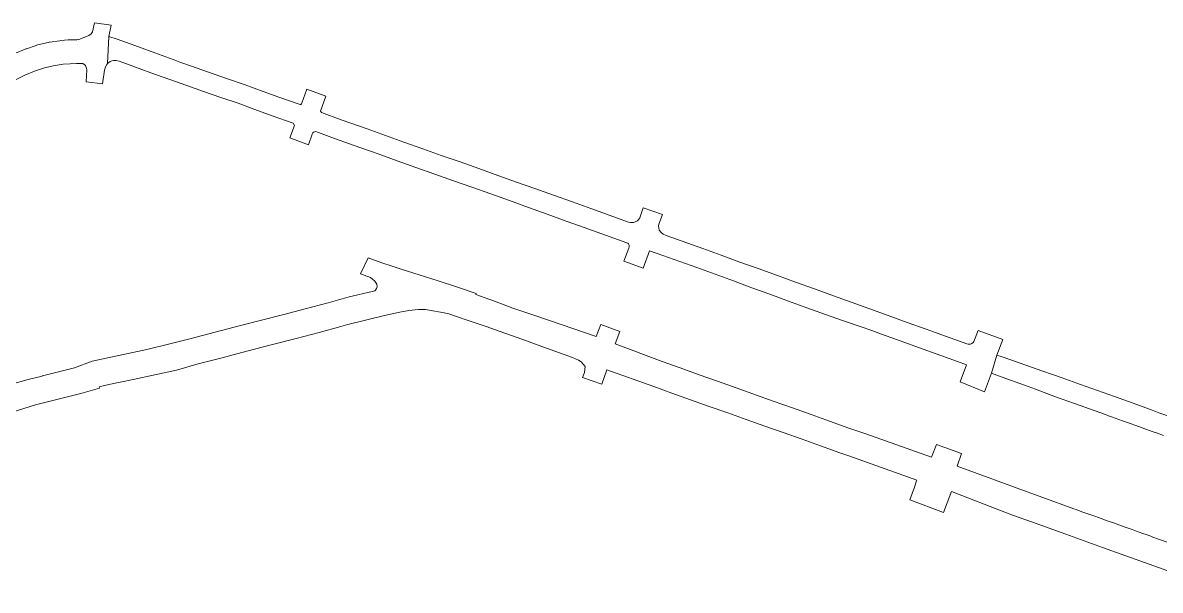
# Model space of a CAD drawing. Header units: inches. Extents: x 704148 to 723432, y 7075344 to 7101810.
# Drawn here: x 717443 to 718133, y 7086939 to 7087283 of the extents above; entities that cross this region are included whole.
import ezdxf

# ---------------------------------------------------------------- set-up
doc = ezdxf.new("R2010")
doc.units = ezdxf.units.IN
doc.header["$MEASUREMENT"] = 0
doc.layers.add('gisdb.gisadmin', color=7, linetype='Continuous', lineweight=9, true_color=0xccf5fc)

msp = doc.modelspace()

# ---------------------------------------------------------------- linework, layer by layer
at = {"layer": 'gisdb.gisadmin'}
for points in [[(717438.8279, 7087264.0678), (717444.8429, 7087266.5621), (717445.2403, 7087266.7164), (717445.5059, 7087266.8089), (717451.4116, 7087268.8319), (717452.2998, 7087269.0823), (717458.7418, 7087270.602), (717459.2718, 7087270.7103), (717459.5637, 7087270.7573), (717465.7535, 7087271.6617), (717466.3525, 7087271.7308), (717470.7935, 7087272.1108), (717471.2651, 7087272.1397), (717476.2008, 7087272.3063), (717476.5747, 7087272.3133), (717476.9079, 7087272.3078), (717483.4806, 7087274.8652), (717484.7225, 7087275.764), (717485.5742, 7087277.0204), (717486.7389, 7087282.5598), (717496.9196, 7087281.0589), (717495.59, 7087274.32), (717494.71, 7087257.87), (717494.24, 7087257.28), (717493.54, 7087255.8), (717492.98, 7087253.79), (717491.6435, 7087245.4518), (717481.7738, 7087246.8149), (717482.1317, 7087254.0596), (717482.0223, 7087254.7709), (717481.3106, 7087256.6709), (717479.7, 7087257.7817), (717475.9755, 7087257.9058), (717471.9737, 7087257.7561), (717467.7866, 7087257.4008), (717461.6503, 7087256.5049), (717456.5269, 7087255.3127), (717450.5022, 7087253.3098), (717444.5762, 7087250.8621), (717437.2871, 7087247.1863)], [(717407.4768, 7087055.3854), (717446.6378, 7087066.2888), (717455.1119, 7087068.4116), (717455.0975, 7087068.4763), (717455.12, 7087068.47), (717455.3688, 7087068.476), (717474.65, 7087073.3), (717485.4914, 7087077.38), (717503.3959, 7087081.3032), (717518.6615, 7087084.5036), (717532.43, 7087087.91), (717544.58, 7087090.98), (717560.0055, 7087094.9361), (717575.4334, 7087098.935), (717588.0238, 7087102.1969), (717601.5887, 7087105.7148), (717614.5673, 7087109.0741), (717628.4623, 7087112.8558), (717641.347, 7087116.3544), (717655.233, 7087119.5938), (717656.8691, 7087119.9685), (717657.2278, 7087120.4977), (717657.88, 7087121.46), (717658.24, 7087122.56), (717658.1, 7087124.05), (717656.88, 7087125.9), (717655.52, 7087127.17), (717654.13, 7087128.17), (717648.18, 7087130.285), (717652.7158, 7087140.1453), (717661.12, 7087136.99), (717667.29, 7087134.91), (717672.81, 7087133.12), (717683.73, 7087129.83), (717695.35, 7087126.08), (717707, 7087122.32), (717718.35, 7087118.52), (717718.07, 7087117.76), (717729.49, 7087113.73), (717740.66, 7087109.59), (717752.16, 7087105.65), (717763.47, 7087101.77), (717791.14, 7087092.28), (717793.8431, 7087099.5447), (717805.4138, 7087095.4218), (717802.65, 7087087.93), (717831.2385, 7087077.1431), (717842.0989, 7087073.2736), (717853.5916, 7087069.1825), (717864.8001, 7087065.1915), (717875.9644, 7087061.2332), (717898.5352, 7087053.2216), (717910.215, 7087049.085), (717921.4333, 7087045.1043), (717932.7269, 7087041.103), (717944.3477, 7087036.7953), (717954.6282, 7087033.3131), (717966.6005, 7087029.081), (717994.5552, 7087019.241), (717997.4735, 7087026.9441), (718012.7921, 7087021.3447), (718009.98, 7087013.75), (718031.02, 7087006.09), (718050.3, 7086999.07), (718062.08, 7086994.78), (718080.87, 7086987.93), (718082.2797, 7086987.4163), (718085.7, 7086986.17), (718091.22, 7086984.2), (718093.5741, 7086983.3623), (718095.7116, 7086982.6017), (718101.59, 7086980.51), (718104.8794, 7086979.3384), (718111.95, 7086976.82), (718116.184, 7086975.3129), (718118.2327, 7086974.5837), (718122.71, 7086972.99), (718124.66, 7086972.29), (718127.4814, 7086971.2671), (718128.8182, 7086970.7826), (718132.19, 7086969.56), (718138.7647, 7086967.1821)], [(718170.32, 7086938.54), (718132.11, 7086952.3), (718120.92, 7086956.33), (718109.55, 7086960.43), (718098.31, 7086964.47), (718087.08, 7086968.52), (718075.99, 7086972.51), (718055.7, 7086979.82), (718044.29, 7086983.93), (718040.0873, 7086985.5356), (718006.58, 7086998.33), (718006.2514, 7086997.4392), (718001.8774, 7086985.5828), (717981.4302, 7086993.2505), (717984.16, 7087001.05), (717985.4992, 7087004.889), (717985.66, 7087005.35), (717944.2736, 7087019.9295), (717938.8231, 7087021.7763), (717927.25, 7087026.07), (717916.07, 7087030.03), (717904.6, 7087034.1), (717893.39, 7087038.07), (717882.12, 7087042.07), (717870.88, 7087046.06), (717859.71, 7087050.02), (717848.42, 7087054.04), (717837.1, 7087058.07), (717826.15, 7087061.97), (717797.58, 7087072.15), (717794.457, 7087063.5205), (717782.9179, 7087067.4289), (717783.99, 7087070.47), (717784.45, 7087074.21), (717781.95, 7087077.05), (717780.48, 7087078.05), (717776.85, 7087079.54), (717758.14, 7087086.32), (717746.73, 7087090.45), (717735.71, 7087094.35), (717724.35, 7087098.37), (717712.93, 7087102.25), (717701.22, 7087106.22), (717687.6, 7087108.68), (717683.25, 7087108.68), (717677.41, 7087108.11), (717672.11, 7087107.11), (717662.78, 7087105.02), (717640.49, 7087099.71), (717636.29, 7087098.43), (717623.16, 7087094.77), (717609.24, 7087091.17), (717594.05, 7087087.23), (717579.19, 7087083.38), (717563.41, 7087079.29), (717549.65, 7087075.73), (717536.5, 7087072.04), (717523.48, 7087069.17), (717510.22, 7087066.39), (717495.54, 7087063.31), (717489.698, 7087061.9421), (717489.8797, 7087061.1238), (717478.5265, 7087057.7758), (717451.0988, 7087051.0312), (717410.98, 7087038.32)], [(718135.3129, 7087032.3929), (718131.07, 7087033.87), (718128.94, 7087034.61), (718126.1513, 7087035.613), (718125.0717, 7087036.0013), (718123.9974, 7087036.3877), (718120.71, 7087037.57), (718112.7049, 7087040.4472), (718110.36, 7087041.29), (718103.6805, 7087043.6884), (718102.9521, 7087043.95), (718101.4112, 7087044.5033), (718100, 7087045.01), (718081.18, 7087051.78), (718069.79, 7087055.86), (718057.5, 7087060.37), (718050.89, 7087062.8), (718037.34, 7087067.77), (718030.86, 7087070.15), (718034.23, 7087081.03), (718037.3324, 7087079.961), (718062.12, 7087071.42), (718073.81, 7087067.25), (718084.92, 7087063.27), (718105.58, 7087056.05), (718116.89, 7087051.86), (718128.28, 7087047.68), (718132.5, 7087046.13), (718139.66, 7087043.67)]]:
    msp.add_lwpolyline(points, dxfattribs=at)
msp.add_lwpolyline([(718034.23, 7087081.03), (718030.86, 7087070.15), (718026.7034, 7087058.9146), (718011.8361, 7087064.884), (718015.75, 7087075.22), (718010.3, 7087077.19), (717987.32, 7087085.5), (717975.58, 7087089.74), (717964.17, 7087093.86), (717958.3, 7087095.91), (717952.47, 7087097.94), (717941.13, 7087101.88), (717930.18, 7087105.69), (717918.89, 7087109.78), (717907.69, 7087113.84), (717896.38, 7087117.94), (717885.63, 7087121.93), (717874.4, 7087126.1), (717863.21, 7087130.2), (717852.22, 7087134.22), (717831.51, 7087141.51), (717823.46, 7087144.34), (717819.5872, 7087133.8392), (717807.8819, 7087138.0295), (717810.93, 7087145.96), (717811.18, 7087146.72), (717811.18, 7087147.37), (717811.09, 7087147.81), (717810.73, 7087148.49), (717810.34, 7087148.86), (717809.78, 7087149.19), (717783.75, 7087158.49), (717772.93, 7087162.36), (717761.32, 7087166.51), (717749.99, 7087170.6), (717738.57, 7087174.72), (717727.24, 7087178.81), (717715.77, 7087182.84), (717704.49, 7087186.8), (717693.17, 7087190.77), (717681.73, 7087194.79), (717670.41, 7087198.88), (717658.94, 7087203.02), (717647.75, 7087207.01), (717632.4, 7087212.49), (717620.98, 7087216.56), (717620.41, 7087216.48), (717619.65, 7087216.23), (717619.35, 7087215.91), (717618.91, 7087215.03), (717616.6587, 7087208.5511), (717605.3309, 7087212.7447), (717608.04, 7087220.21), (717607.37, 7087221.72), (717594.52, 7087226.16), (717584, 7087230.03), (717573.97, 7087233.72), (717563.4, 7087237.21), (717553.01, 7087240.9), (717542.81, 7087244.52), (717531.97, 7087248.37), (717521.09, 7087252.23), (717510.08, 7087256.22), (717501.72, 7087259.25), (717500.02, 7087259.6), (717499.3518, 7087259.619), (717498.26, 7087259.65), (717497.26, 7087259.45), (717496.4, 7087259.14), (717495.46, 7087258.56), (717494.71, 7087257.87), (717495.59, 7087274.32), (717500.5654, 7087272.5191), (717513.41, 7087267.87), (717523.43, 7087264.24), (717534.57, 7087260.21), (717538.5572, 7087258.7647), (717545.5671, 7087256.2751), (717555.288, 7087252.8248), (717567.4593, 7087248.504), (717578.233, 7087244.9377), (717589.0374, 7087240.963), (717598.5659, 7087237.4574), (717611.6418, 7087232.9318), (717611.91, 7087233.04), (717612.34, 7087233.4), (717612.64, 7087233.83), (717615.649, 7087242.2131), (717627.2352, 7087238), (717624, 7087228.98), (717624.477, 7087228.0658), (717636.4505, 7087223.7857), (717652.1854, 7087218.1685), (717663.3626, 7087214.1814), (717674.483, 7087210.1676), (717685.8993, 7087206.0441), (717697.1194, 7087202.1014), (717708.68, 7087198.21), (717720.02, 7087194.15), (717731.51, 7087190.04), (717742.88, 7087186.01), (717753.99, 7087182.06), (717765.27, 7087178.02), (717776.67, 7087173.92), (717787.9, 7087169.89), (717810.71, 7087161.7), (717811.79, 7087161.47), (717813.74, 7087161.54), (717814.85, 7087161.85), (717816.13, 7087162.57), (717817.04, 7087163.47), (717817.6, 7087164.4), (717819.7152, 7087170.368), (717831.3192, 7087166.2641), (717829.19, 7087160.42), (717829, 7087159.17), (717829.08, 7087158.03), (717829.39, 7087156.92), (717830.47, 7087155.45), (717831.66, 7087154.47), (717833.65, 7087153.67), (717855.7928, 7087145.6841), (717866.89, 7087141.61), (717878.25, 7087137.51), (717889.37, 7087133.5), (717901.01, 7087129.3), (717912, 7087125.34), (717923.48, 7087121.2), (717935.16, 7087116.99), (717945.69, 7087113.2), (717956.49, 7087109.31), (717968.22, 7087105.09), (717979.74, 7087100.94), (717991.18, 7087096.82), (717995.72, 7087095.18), (718015.96, 7087087.89), (718016.79, 7087087.76), (718018.1, 7087087.81), (718018.92, 7087088.11), (718019.78, 7087088.7), (718020.11, 7087089.3), (718022.7866, 7087096.0032), (718037.8252, 7087090.474)], close=True, dxfattribs=at)

doc.saveas('drawing.dxf')
